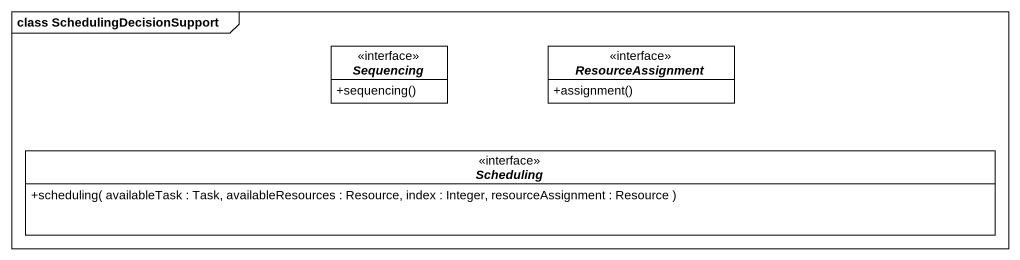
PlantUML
@startuml
mainframe class SchedulingDecisionSupport
hide circle
hide empty members
skinparam classAttributeIconSize 0
interface Sequencing {
  +sequencing()
}
interface ResourceAssignment {
  +assignment()
}
interface Scheduling {
  +scheduling( availableTask : Task, availableResources : Resource, index : Integer, resourceAssignment : Resource )
}
@enduml
